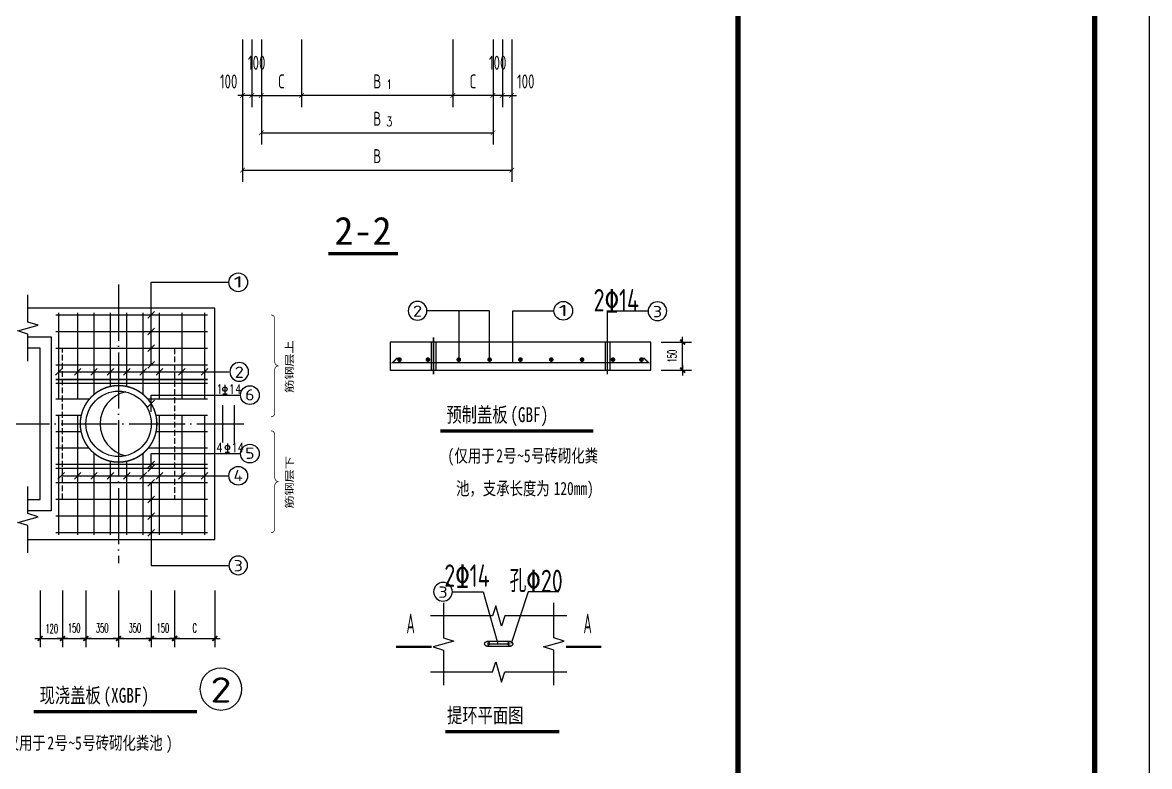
# Model space of a CAD drawing. Header units: millimetres. Extents: x -807114 to -50119, y -468455 to -61603.
# Drawn here: x -63008 to -50119, y -226118 to -217608 of the extents above; entities that cross this region are included whole.
import ezdxf
from ezdxf.enums import TextEntityAlignment as Align

# ---------------------------------------------------------------- set-up
doc = ezdxf.new("R2010")
doc.units = ezdxf.units.MM
doc.header["$LTSCALE"] = 1000
doc.linetypes.add('DASH', pattern=[0.35, 0.25, -0.1])
doc.linetypes.add('DOTE', pattern=[2.42, 2, -0.2, 0.02, -0.2])
for name, color, linetype in [('DIM', 3, 'Continuous'), ('DIM_给水', 3, 'Continuous'), ('DOTE', 8, 'DOTE'), ('OTHER', 7, 'Continuous'), ('PUB_DIM', 3, 'Continuous'), ('PUB_TEXT', 3, 'Continuous'), ('PUB_TITLE', 4, 'Continuous'), ('PUB_WINDW', 7, 'Continuous'), ('REIN', 1, 'Continuous'), ('TEXT', 7, 'Continuous'), ('WALL', 9, 'Continuous')]:
    doc.layers.add(name, color=color, linetype=linetype)
doc.styles.add('-宋体', font='', dxfattribs={"width": 0.75})
doc.styles.add('_HZDX', font='txt.shx', dxfattribs={"width": 0.8, "bigfont": '@1hztxt.shx'})
doc.styles.add('_SIMPLEX', font='txt.shx', dxfattribs={"width": 0.8, "bigfont": 'hztxt.shx'})
doc.styles.add('DIM_FONT', font='tssdeng.shx', dxfattribs={"width": 0.7, "bigfont": 'tssdchn.shx'})
doc.styles.add('DIM_FONT_T3', font='SIMPLEX', dxfattribs={"width": 0.494118, "bigfont": 'GBCBIG'})
doc.styles.add('TSSD_Label', font='Tssdeng.shx', dxfattribs={"width": 0.7, "bigfont": 'hztxt.shx'})
doc.styles.add('TSSD_Num', font='Tssdeng.shx', dxfattribs={"width": 0.7, "bigfont": 'hztxt.shx'})
doc.styles.add('TSSD_Rein', font='Tssdeng.shx', dxfattribs={"width": 0.7, "bigfont": 'hztxt.shx'})
doc.styles.get('-宋体').set_extended_font_data('SimSun')
doc.dimstyles.new('DIMN50', dxfattribs={"dimscale": 0.5, "dimtxt": 300, "dimasz": 100, "dimexe": 250, "dimexo": 300, "dimgap": 150, "dimtad": 1, "dimdec": 0, "dimzin": 0, "dimdsep": 46, "dimtxsty": 'DIM_FONT', "dimblk": 'ARCHTICK', "dimcen": 0.09, "dimclrt": 7, "dimazin": 2, "dimtfac": 1, "dimtdec": 0, "dimtix": 1, "dimtmove": 2, "dimatfit": 3, "dimfxl": 1, "dimtolj": 1, "dimtzin": 0, "dimarcsym": 0})
doc.dimstyles.new('DIMN75$TCH&&75', dxfattribs={"dimtxt": 191.25, "dimasz": 0.75, "dimexe": 187.5, "dimexo": 225, "dimgap": 129.375, "dimtad": 1, "dimdec": 0, "dimzin": 0, "dimdsep": 46, "dimtxsty": 'DIM_FONT_T3', "dimblk": '_DIMX', "dimcen": 0.09, "dimclrt": 7, "dimadec": 0, "dimazin": 0, "dimtfac": 1, "dimtdec": 0, "dimtix": 1, "dimtmove": 2, "dimatfit": 3, "dimldrblk": '_DIMX', "dimfxl": 1, "dimtolj": 1, "dimtzin": 0, "dimarcsym": 0})

# ---------------------------------------------------------------- blocks, each defined once
blk = doc.blocks.new('_ArchTick')
at = {"color": 0, "linetype": 'ByBlock', "const_width": 0.15}
blk.add_lwpolyline([(-0.5, -0.5), (0.5, 0.5)], dxfattribs=at)
blk = doc.blocks.new('*D9261')
at = {"layer": 'Defpoints', "color": 0}
for p in [(1172, 2463), (4052, 2463), (4052, 913)]:
    blk.add_point(p, dxfattribs=at)
at = {"layer": 'PUB_DIM', "color": 0, "lineweight": -2}
for p, q in [((1172, 2313), (1172, 788)), ((4052, 2313), (4052, 788)), ((1172, 913), (4052, 913))]:
    blk.add_line(p, q, dxfattribs=at)
at = {"layer": 'PUB_DIM', "color": 0, "linetype": 'ByBlock', "lineweight": -2, "xscale": 50, "yscale": 50, "zscale": 50, "rotation": 180}
blk.add_blockref('_ArchTick', (1172, 913), dxfattribs=at)
at = {"layer": 'PUB_DIM', "color": 0, "linetype": 'ByBlock', "lineweight": -2, "xscale": 50, "yscale": 50, "zscale": 50}
blk.add_blockref('_ArchTick', (4052, 913), dxfattribs=at)
at = {"layer": 'PUB_DIM', "color": 7, "insert": (2612, 1063), "char_height": 150, "attachment_point": 5, "style": 'DIM_FONT'}
blk.add_mtext('\\A1;B', dxfattribs=at)
blk = doc.blocks.new('*D9262')
at = {"layer": 'Defpoints', "color": 0}
for p in [(1372, 2463), (3852, 2463), (3852, 1313)]:
    blk.add_point(p, dxfattribs=at)
at = {"layer": 'PUB_DIM', "color": 0, "lineweight": -2}
for p, q in [((1372, 2313), (1372, 1188)), ((3852, 2313), (3852, 1188)), ((1372, 1313), (3852, 1313))]:
    blk.add_line(p, q, dxfattribs=at)
at = {"layer": 'PUB_DIM', "color": 0, "linetype": 'ByBlock', "lineweight": -2, "xscale": 50, "yscale": 50, "zscale": 50, "rotation": 180}
blk.add_blockref('_ArchTick', (1372, 1313), dxfattribs=at)
at = {"layer": 'PUB_DIM', "color": 0, "linetype": 'ByBlock', "lineweight": -2, "xscale": 50, "yscale": 50, "zscale": 50}
blk.add_blockref('_ArchTick', (3852, 1313), dxfattribs=at)
at = {"layer": 'PUB_DIM', "color": 7, "insert": (2612, 1463), "char_height": 150, "attachment_point": 5, "style": 'DIM_FONT'}
blk.add_mtext('\\A1;B', dxfattribs=at)
blk = doc.blocks.new('*D9263')
at = {"layer": 'Defpoints', "color": 0}
for p in [(3952, 2463), (4052, 2463), (4052, 1713)]:
    blk.add_point(p, dxfattribs=at)
at = {"layer": 'PUB_DIM', "color": 0, "lineweight": -2}
for p, q in [((3952, 2313), (3952, 1588)), ((4052, 2313), (4052, 1588)), ((3952, 1713), (3902, 1713)), ((3952, 1713), (4052, 1713)), ((4052, 1713), (4102, 1713))]:
    blk.add_line(p, q, dxfattribs=at)
at = {"layer": 'PUB_DIM', "color": 0, "linetype": 'ByBlock', "lineweight": -2, "xscale": 50, "yscale": 50, "zscale": 50}
blk.add_blockref('_ArchTick', (3952, 1713), dxfattribs=at)
at = {"layer": 'PUB_DIM', "color": 0, "linetype": 'ByBlock', "lineweight": -2, "xscale": 50, "yscale": 50, "zscale": 50, "rotation": 180}
blk.add_blockref('_ArchTick', (4052, 1713), dxfattribs=at)
at = {"layer": 'PUB_DIM', "color": 7, "insert": (4202, 1863), "char_height": 150, "attachment_point": 5, "style": 'DIM_FONT'}
blk.add_mtext('\\A1;100', dxfattribs=at)
blk = doc.blocks.new('*D9264')
at = {"layer": 'Defpoints', "color": 0}
for p in [(3852, 2463), (3952, 2463), (3852, 1713)]:
    blk.add_point(p, dxfattribs=at)
at = {"layer": 'PUB_DIM', "color": 0, "lineweight": -2}
for p, q in [((3852, 2313), (3852, 1588)), ((3952, 2313), (3952, 1588)), ((3852, 1713), (3802, 1713)), ((3952, 1713), (3852, 1713)), ((3952, 1713), (4002, 1713))]:
    blk.add_line(p, q, dxfattribs=at)
at = {"layer": 'PUB_DIM', "color": 0, "linetype": 'ByBlock', "lineweight": -2, "xscale": 50, "yscale": 50, "zscale": 50}
blk.add_blockref('_ArchTick', (3852, 1713), dxfattribs=at)
at = {"layer": 'PUB_DIM', "color": 0, "linetype": 'ByBlock', "lineweight": -2, "xscale": 50, "yscale": 50, "zscale": 50, "rotation": 180}
blk.add_blockref('_ArchTick', (3952, 1713), dxfattribs=at)
at = {"layer": 'PUB_DIM', "color": 7, "insert": (3902, 2063), "char_height": 150, "attachment_point": 5, "style": 'DIM_FONT'}
blk.add_mtext('\\A1;100', dxfattribs=at)
blk = doc.blocks.new('*D9265')
at = {"layer": 'Defpoints', "color": 0}
for p in [(3422, 2463), (3852, 2463), (3422, 1713)]:
    blk.add_point(p, dxfattribs=at)
at = {"layer": 'PUB_DIM', "color": 0, "lineweight": -2}
for p, q in [((3422, 2313), (3422, 1588)), ((3852, 2313), (3852, 1588)), ((3852, 1713), (3422, 1713))]:
    blk.add_line(p, q, dxfattribs=at)
at = {"layer": 'PUB_DIM', "color": 0, "linetype": 'ByBlock', "lineweight": -2, "xscale": 50, "yscale": 50, "zscale": 50, "rotation": 180}
blk.add_blockref('_ArchTick', (3422, 1713), dxfattribs=at)
at = {"layer": 'PUB_DIM', "color": 0, "linetype": 'ByBlock', "lineweight": -2, "xscale": 50, "yscale": 50, "zscale": 50}
blk.add_blockref('_ArchTick', (3852, 1713), dxfattribs=at)
at = {"layer": 'PUB_DIM', "color": 7, "insert": (3637, 1863), "char_height": 150, "attachment_point": 5, "style": 'DIM_FONT'}
blk.add_mtext('\\A1;C', dxfattribs=at)
blk = doc.blocks.new('*D9266')
at = {"layer": 'Defpoints', "color": 0}
for p in [(1172, 2463), (1272, 2463), (1172, 1713)]:
    blk.add_point(p, dxfattribs=at)
at = {"layer": 'PUB_DIM', "color": 0, "lineweight": -2}
for p, q in [((1172, 2313), (1172, 1588)), ((1272, 2313), (1272, 1588)), ((1172, 1713), (1122, 1713)), ((1272, 1713), (1172, 1713)), ((1272, 1713), (1322, 1713))]:
    blk.add_line(p, q, dxfattribs=at)
at = {"layer": 'PUB_DIM', "color": 0, "linetype": 'ByBlock', "lineweight": -2, "xscale": 50, "yscale": 50, "zscale": 50}
blk.add_blockref('_ArchTick', (1172, 1713), dxfattribs=at)
at = {"layer": 'PUB_DIM', "color": 0, "linetype": 'ByBlock', "lineweight": -2, "xscale": 50, "yscale": 50, "zscale": 50, "rotation": 180}
blk.add_blockref('_ArchTick', (1272, 1713), dxfattribs=at)
at = {"layer": 'PUB_DIM', "color": 7, "insert": (1022, 1863), "char_height": 150, "attachment_point": 5, "style": 'DIM_FONT'}
blk.add_mtext('\\A1;100', dxfattribs=at)
blk = doc.blocks.new('*D9267')
at = {"layer": 'Defpoints', "color": 0}
for p in [(1272, 2463), (1372, 2463), (1372, 1713)]:
    blk.add_point(p, dxfattribs=at)
at = {"layer": 'PUB_DIM', "color": 0, "lineweight": -2}
for p, q in [((1272, 2313), (1272, 1588)), ((1372, 2313), (1372, 1588)), ((1272, 1713), (1222, 1713)), ((1272, 1713), (1372, 1713)), ((1372, 1713), (1422, 1713))]:
    blk.add_line(p, q, dxfattribs=at)
at = {"layer": 'PUB_DIM', "color": 0, "linetype": 'ByBlock', "lineweight": -2, "xscale": 50, "yscale": 50, "zscale": 50}
blk.add_blockref('_ArchTick', (1272, 1713), dxfattribs=at)
at = {"layer": 'PUB_DIM', "color": 0, "linetype": 'ByBlock', "lineweight": -2, "xscale": 50, "yscale": 50, "zscale": 50, "rotation": 180}
blk.add_blockref('_ArchTick', (1372, 1713), dxfattribs=at)
at = {"layer": 'PUB_DIM', "color": 7, "insert": (1322, 2063), "char_height": 150, "attachment_point": 5, "style": 'DIM_FONT'}
blk.add_mtext('\\A1;100', dxfattribs=at)
blk = doc.blocks.new('*D9268')
at = {"layer": 'Defpoints', "color": 0}
for p in [(1372, 2463), (1802, 2463), (1802, 1713)]:
    blk.add_point(p, dxfattribs=at)
at = {"layer": 'PUB_DIM', "color": 0, "lineweight": -2}
for p, q in [((1372, 2313), (1372, 1588)), ((1802, 2313), (1802, 1588)), ((1372, 1713), (1802, 1713))]:
    blk.add_line(p, q, dxfattribs=at)
at = {"layer": 'PUB_DIM', "color": 0, "linetype": 'ByBlock', "lineweight": -2, "xscale": 50, "yscale": 50, "zscale": 50, "rotation": 180}
blk.add_blockref('_ArchTick', (1372, 1713), dxfattribs=at)
at = {"layer": 'PUB_DIM', "color": 0, "linetype": 'ByBlock', "lineweight": -2, "xscale": 50, "yscale": 50, "zscale": 50}
blk.add_blockref('_ArchTick', (1802, 1713), dxfattribs=at)
at = {"layer": 'PUB_DIM', "color": 7, "insert": (1587, 1863), "char_height": 150, "attachment_point": 5, "style": 'DIM_FONT'}
blk.add_mtext('\\A1;C', dxfattribs=at)
blk = doc.blocks.new('*D9281')
at = {"layer": 'Defpoints', "color": 0}
for p in [(1802, 2463), (3423, 2463), (1802, 1713)]:
    blk.add_point(p, dxfattribs=at)
at = {"layer": 'PUB_DIM', "color": 0, "lineweight": -2}
for p, q in [((1802, 2313), (1802, 1588)), ((3423, 2313), (3423, 1588)), ((3423, 1713), (1802, 1713))]:
    blk.add_line(p, q, dxfattribs=at)
at = {"layer": 'PUB_DIM', "color": 0, "linetype": 'ByBlock', "lineweight": -2, "xscale": 50, "yscale": 50, "zscale": 50, "rotation": 180}
blk.add_blockref('_ArchTick', (1802, 1713), dxfattribs=at)
at = {"layer": 'PUB_DIM', "color": 0, "linetype": 'ByBlock', "lineweight": -2, "xscale": 50, "yscale": 50, "zscale": 50}
blk.add_blockref('_ArchTick', (3423, 1713), dxfattribs=at)
at = {"layer": 'PUB_DIM', "color": 7, "insert": (2613, 1863), "char_height": 150, "attachment_point": 5, "style": 'DIM_FONT'}
blk.add_mtext('\\A1;B', dxfattribs=at)
blk = doc.blocks.new('ts_reino')
at = {"color": 0, "linetype": 'ByBlock', "lineweight": -2}
blk.add_circle((0, 0), 0.5, dxfattribs=at)
at = {"color": 0, "linetype": 'ByBlock', "lineweight": -2, "style": 'TSSD_Num', "width": 0.7}
blk.add_attdef('A', text='', height=0.6, dxfattribs=at).set_placement((0, 0), align=Align.MIDDLE_CENTER)
blk = doc.blocks.new('_DCHZH')
for p, q in [((-400, -200), (400, -200)), ((-400, -450), (400, -450))]:
    blk.add_line(p, q)
blk = doc.blocks.new('_DIMX')
blk.add_line((-150, 0), (150, 0))
at = {"const_width": 50}
blk.add_lwpolyline([(-70, -70), (70, 70)], dxfattribs=at)
blk = doc.blocks.new('*D9456')
at = {"layer": 'Defpoints', "color": 0}
for p in [(337, 8670), (1463, 8670), (1463, 7750)]:
    blk.add_point(p, dxfattribs=at)
at = {"layer": 'PUB_DIM', "color": 0, "lineweight": -2}
for p, q in [((1238, 8670), (150, 8670)), ((337, 7750), (337, 8669)), ((1238, 7750), (150, 7750))]:
    blk.add_line(p, q, dxfattribs=at)
at = {"layer": 'PUB_DIM', "color": 0, "linetype": 'ByBlock', "lineweight": -2, "xscale": 0.75, "yscale": 0.75, "zscale": 0.75}
for p, rotation in [((337, 8670), 89.99999999999999), ((337, 7750), 270)]:
    blk.add_blockref('_DIMX', p, dxfattribs=dict(at, rotation=rotation))
at = {"layer": 'PUB_DIM', "color": 7, "insert": (112, 8210), "char_height": 191.2, "attachment_point": 5, "rotation": 90, "style": 'DIM_FONT_T3'}
blk.add_mtext('\\A1;C2', dxfattribs=at)
blk = doc.blocks.new('*D9457')
at = {"layer": 'Defpoints', "color": 0}
for p in [(337, 7750), (1463, 7750), (1463, 7050)]:
    blk.add_point(p, dxfattribs=at)
at = {"layer": 'PUB_DIM', "color": 0, "lineweight": -2}
for p, q in [((1238, 7750), (150, 7750)), ((337, 7050), (337, 7749)), ((1238, 7050), (150, 7050))]:
    blk.add_line(p, q, dxfattribs=at)
at = {"layer": 'PUB_DIM', "color": 0, "linetype": 'ByBlock', "lineweight": -2, "xscale": 0.75, "yscale": 0.75, "zscale": 0.75}
for p, rotation in [((337, 7750), 90), ((337, 7050), 270)]:
    blk.add_blockref('_DIMX', p, dxfattribs=dict(at, rotation=rotation))
at = {"layer": 'PUB_DIM', "color": 7, "insert": (112, 7400), "char_height": 191.2, "attachment_point": 5, "rotation": 90, "style": 'DIM_FONT_T3'}
blk.add_mtext('\\A1;350', dxfattribs=at)
blk = doc.blocks.new('*D9458')
at = {"layer": 'Defpoints', "color": 0}
for p in [(337, 7050), (1463, 7050), (1463, 6350)]:
    blk.add_point(p, dxfattribs=at)
at = {"layer": 'PUB_DIM', "color": 0, "lineweight": -2}
for p, q in [((1238, 7050), (150, 7050)), ((337, 6350), (337, 7049)), ((1238, 6350), (150, 6350))]:
    blk.add_line(p, q, dxfattribs=at)
at = {"layer": 'PUB_DIM', "color": 0, "linetype": 'ByBlock', "lineweight": -2, "xscale": 0.75, "yscale": 0.75, "zscale": 0.75}
for p, rotation in [((337, 7050), 90), ((337, 6350), 270)]:
    blk.add_blockref('_DIMX', p, dxfattribs=dict(at, rotation=rotation))
at = {"layer": 'PUB_DIM', "color": 7, "insert": (112, 6700), "char_height": 191.2, "attachment_point": 5, "rotation": 90, "style": 'DIM_FONT_T3'}
blk.add_mtext('\\A1;350', dxfattribs=at)
blk = doc.blocks.new('*D9459')
at = {"layer": 'Defpoints', "color": 0}
for p in [(337, 6350), (1463, 6350), (1463, 5430)]:
    blk.add_point(p, dxfattribs=at)
at = {"layer": 'PUB_DIM', "color": 0, "lineweight": -2}
for p, q in [((1238, 6350), (150, 6350)), ((337, 5430), (337, 6349)), ((1238, 5430), (150, 5430))]:
    blk.add_line(p, q, dxfattribs=at)
at = {"layer": 'PUB_DIM', "color": 0, "linetype": 'ByBlock', "lineweight": -2, "xscale": 0.75, "yscale": 0.75, "zscale": 0.75}
for p, rotation in [((337, 6350), 90), ((337, 5430), 270)]:
    blk.add_blockref('_DIMX', p, dxfattribs=dict(at, rotation=rotation))
at = {"layer": 'PUB_DIM', "color": 7, "insert": (112, 5890), "char_height": 191.2, "attachment_point": 5, "rotation": 90, "style": 'DIM_FONT_T3'}
blk.add_mtext('\\A1;C2', dxfattribs=at)
blk = doc.blocks.new('*D9460')
at = {"layer": 'Defpoints', "color": 0}
for p in [(337, 9530), (1463, 9530), (1463, 8670)]:
    blk.add_point(p, dxfattribs=at)
at = {"layer": 'PUB_DIM', "color": 0, "lineweight": -2}
for p, q in [((1238, 9530), (150, 9530)), ((337, 8670), (337, 9529)), ((1238, 8670), (150, 8670))]:
    blk.add_line(p, q, dxfattribs=at)
at = {"layer": 'PUB_DIM', "color": 0, "linetype": 'ByBlock', "lineweight": -2, "xscale": 0.75, "yscale": 0.75, "zscale": 0.75}
for p, rotation in [((337, 9530), 89.99999999999999), ((337, 8670), 270)]:
    blk.add_blockref('_DIMX', p, dxfattribs=dict(at, rotation=rotation))
at = {"layer": 'PUB_DIM', "color": 7, "insert": (112, 9100), "char_height": 191.2, "attachment_point": 5, "rotation": 90, "style": 'DIM_FONT_T3'}
blk.add_mtext('\\A1;C', dxfattribs=at)
blk = doc.blocks.new('*D9461')
at = {"layer": 'Defpoints', "color": 0}
for p in [(337, 5430), (1463, 5430), (1463, 4570)]:
    blk.add_point(p, dxfattribs=at)
at = {"layer": 'PUB_DIM', "color": 0, "lineweight": -2}
for p, q in [((1238, 5430), (150, 5430)), ((337, 4570), (337, 5429)), ((1238, 4570), (150, 4570))]:
    blk.add_line(p, q, dxfattribs=at)
at = {"layer": 'PUB_DIM', "color": 0, "linetype": 'ByBlock', "lineweight": -2, "xscale": 0.75, "yscale": 0.75, "zscale": 0.75}
for p, rotation in [((337, 5430), 90), ((337, 4570), 270)]:
    blk.add_blockref('_DIMX', p, dxfattribs=dict(at, rotation=rotation))
at = {"layer": 'PUB_DIM', "color": 7, "insert": (112, 5000), "char_height": 191.2, "attachment_point": 5, "rotation": 90, "style": 'DIM_FONT_T3'}
blk.add_mtext('\\A1;C', dxfattribs=at)
blk = doc.blocks.new('*D9462')
at = {"layer": 'Defpoints', "color": 0}
for p in [(4515, 3703), (5015, 3703), (5015, 2453)]:
    blk.add_point(p, dxfattribs=at)
at = {"layer": 'PUB_DIM', "color": 0, "lineweight": -2}
for p, q in [((4515, 3478), (4515, 2266)), ((5015, 3478), (5015, 2266)), ((4516, 2453), (5014, 2453))]:
    blk.add_line(p, q, dxfattribs=at)
at = {"layer": 'PUB_DIM', "color": 0, "linetype": 'ByBlock', "lineweight": -2, "xscale": 0.75, "yscale": 0.75, "zscale": 0.75, "rotation": 180}
blk.add_blockref('_DIMX', (4515, 2453), dxfattribs=at)
at = {"layer": 'PUB_DIM', "color": 0, "linetype": 'ByBlock', "lineweight": -2, "xscale": 0.75, "yscale": 0.75, "zscale": 0.75}
blk.add_blockref('_DIMX', (5015, 2453), dxfattribs=at)
at = {"layer": 'PUB_DIM', "color": 7, "insert": (4765, 2678), "char_height": 191.2, "attachment_point": 5, "style": 'DIM_FONT_T3'}
blk.add_mtext('\\A1;150', dxfattribs=at)
blk = doc.blocks.new('*D9463')
at = {"layer": 'Defpoints', "color": 0}
for p in [(3815, 3703), (4515, 3703), (4515, 2453)]:
    blk.add_point(p, dxfattribs=at)
at = {"layer": 'PUB_DIM', "color": 0, "lineweight": -2}
for p, q in [((3815, 3478), (3815, 2266)), ((4515, 3478), (4515, 2266)), ((3816, 2453), (4514, 2453))]:
    blk.add_line(p, q, dxfattribs=at)
at = {"layer": 'PUB_DIM', "color": 0, "linetype": 'ByBlock', "lineweight": -2, "xscale": 0.75, "yscale": 0.75, "zscale": 0.75, "rotation": 180}
blk.add_blockref('_DIMX', (3815, 2453), dxfattribs=at)
at = {"layer": 'PUB_DIM', "color": 0, "linetype": 'ByBlock', "lineweight": -2, "xscale": 0.75, "yscale": 0.75, "zscale": 0.75}
blk.add_blockref('_DIMX', (4515, 2453), dxfattribs=at)
at = {"layer": 'PUB_DIM', "color": 7, "insert": (4165, 2678), "char_height": 191.2, "attachment_point": 5, "style": 'DIM_FONT_T3'}
blk.add_mtext('\\A1;350', dxfattribs=at)
blk = doc.blocks.new('*D9464')
at = {"layer": 'Defpoints', "color": 0}
for p in [(5015, 3703), (5875, 3703), (5875, 2453)]:
    blk.add_point(p, dxfattribs=at)
at = {"layer": 'PUB_DIM', "color": 0, "lineweight": -2}
for p, q in [((5015, 3478), (5015, 2266)), ((5875, 3478), (5875, 2266)), ((5016, 2453), (5874, 2453))]:
    blk.add_line(p, q, dxfattribs=at)
at = {"layer": 'PUB_DIM', "color": 0, "linetype": 'ByBlock', "lineweight": -2, "xscale": 0.75, "yscale": 0.75, "zscale": 0.75, "rotation": 180}
blk.add_blockref('_DIMX', (5015, 2453), dxfattribs=at)
at = {"layer": 'PUB_DIM', "color": 0, "linetype": 'ByBlock', "lineweight": -2, "xscale": 0.75, "yscale": 0.75, "zscale": 0.75}
blk.add_blockref('_DIMX', (5875, 2453), dxfattribs=at)
at = {"layer": 'PUB_DIM', "color": 7, "insert": (5445, 2678), "char_height": 191.2, "attachment_point": 5, "style": 'DIM_FONT_T3'}
blk.add_mtext('\\A1;C', dxfattribs=at)
blk = doc.blocks.new('*D9465')
at = {"layer": 'Defpoints', "color": 0}
for p in [(2135, 3703), (2615, 3703), (2615, 2453)]:
    blk.add_point(p, dxfattribs=at)
at = {"layer": 'PUB_DIM', "color": 0, "lineweight": -2}
for p, q in [((2135, 3478), (2135, 2266)), ((2615, 3478), (2615, 2266)), ((2134, 2453), (2134, 2453)), ((2135, 2453), (2615, 2453)), ((2616, 2453), (2617, 2453))]:
    blk.add_line(p, q, dxfattribs=at)
at = {"layer": 'PUB_DIM', "color": 0, "linetype": 'ByBlock', "lineweight": -2, "xscale": 0.75, "yscale": 0.75, "zscale": 0.75}
blk.add_blockref('_DIMX', (2135, 2453), dxfattribs=at)
at = {"layer": 'PUB_DIM', "color": 0, "linetype": 'ByBlock', "lineweight": -2, "xscale": 0.75, "yscale": 0.75, "zscale": 0.75, "rotation": 180}
blk.add_blockref('_DIMX', (2615, 2453), dxfattribs=at)
at = {"layer": 'PUB_DIM', "color": 7, "insert": (2384, 2663), "char_height": 191.2, "attachment_point": 5, "style": 'DIM_FONT_T3'}
blk.add_mtext('\\A1;120', dxfattribs=at)
blk = doc.blocks.new('*D9466')
at = {"layer": 'Defpoints', "color": 0}
for p in [(2615, 3703), (3115, 3703), (3115, 2453)]:
    blk.add_point(p, dxfattribs=at)
at = {"layer": 'PUB_DIM', "color": 0, "lineweight": -2}
for p, q in [((2615, 3478), (2615, 2266)), ((3115, 3478), (3115, 2266)), ((2616, 2453), (3114, 2453))]:
    blk.add_line(p, q, dxfattribs=at)
at = {"layer": 'PUB_DIM', "color": 0, "linetype": 'ByBlock', "lineweight": -2, "xscale": 0.75, "yscale": 0.75, "zscale": 0.75, "rotation": 180}
blk.add_blockref('_DIMX', (2615, 2453), dxfattribs=at)
at = {"layer": 'PUB_DIM', "color": 0, "linetype": 'ByBlock', "lineweight": -2, "xscale": 0.75, "yscale": 0.75, "zscale": 0.75}
blk.add_blockref('_DIMX', (3115, 2453), dxfattribs=at)
at = {"layer": 'PUB_DIM', "color": 7, "insert": (2865, 2678), "char_height": 191.2, "attachment_point": 5, "style": 'DIM_FONT_T3'}
blk.add_mtext('\\A1;150', dxfattribs=at)
blk = doc.blocks.new('*D9467')
at = {"layer": 'Defpoints', "color": 0}
for p in [(3115, 3703), (3815, 3703), (3815, 2453)]:
    blk.add_point(p, dxfattribs=at)
at = {"layer": 'PUB_DIM', "color": 0, "lineweight": -2}
for p, q in [((3115, 3478), (3115, 2266)), ((3815, 3478), (3815, 2266)), ((3116, 2453), (3814, 2453))]:
    blk.add_line(p, q, dxfattribs=at)
at = {"layer": 'PUB_DIM', "color": 0, "linetype": 'ByBlock', "lineweight": -2, "xscale": 0.75, "yscale": 0.75, "zscale": 0.75, "rotation": 180}
blk.add_blockref('_DIMX', (3115, 2453), dxfattribs=at)
at = {"layer": 'PUB_DIM', "color": 0, "linetype": 'ByBlock', "lineweight": -2, "xscale": 0.75, "yscale": 0.75, "zscale": 0.75}
blk.add_blockref('_DIMX', (3815, 2453), dxfattribs=at)
at = {"layer": 'PUB_DIM', "color": 7, "insert": (3465, 2678), "char_height": 191.2, "attachment_point": 5, "style": 'DIM_FONT_T3'}
blk.add_mtext('\\A1;350', dxfattribs=at)
blk = doc.blocks.new('*D9474')
at = {"layer": 'Defpoints', "color": 0}
for p in [(5580, 3353), (6262, 3353), (5580, 2753)]:
    blk.add_point(p, dxfattribs=at)
at = {"layer": 'PUB_DIM', "color": 0, "lineweight": -2}
for p, q in [((5805, 3353), (6449, 3353)), ((6262, 2754), (6262, 3352)), ((5805, 2753), (6449, 2753))]:
    blk.add_line(p, q, dxfattribs=at)
at = {"layer": 'PUB_DIM', "color": 0, "linetype": 'ByBlock', "lineweight": -2, "xscale": 0.75, "yscale": 0.75, "zscale": 0.75}
for p, rotation in [((6262, 3353), 90), ((6262, 2753), 270)]:
    blk.add_blockref('_DIMX', p, dxfattribs=dict(at, rotation=rotation))
at = {"layer": 'PUB_DIM', "color": 7, "insert": (6037, 3053), "char_height": 191.2, "attachment_point": 5, "rotation": 90, "style": 'DIM_FONT_T3'}
blk.add_mtext('\\A1;150', dxfattribs=at)
blk = doc.blocks.new('A$C33FB2721')
for p, q in [((2446, 1965), (1943, 1965)), ((1943, 1865), (2446, 1865))]:
    blk.add_line(p, q)
for centre in [(1943, 1915), (2446, 1915)]:
    blk.add_circle(centre, 50)
at = {"layer": 'DIM'}
for points in [[(1203, 3033), (1862, 3033), (2179, 1915)], [(3483, 3033), (2824, 3033), (2463, 1922)]]:
    blk.add_lwpolyline(points, dxfattribs=at)
at = {"layer": 'OTHER'}
for p, q in [((1014, 2795), (1014, 2045)), ((2135, 2735), (2065, 2515)), ((2255, 2295), (2135, 2735)), ((3375, 2045), (3375, 2795)), ((2065, 2515), (734, 2515)), ((2325, 2515), (2255, 2295)), ((3655, 2515), (2325, 2515)), ((1234, 1975), (794, 1855)), ((1014, 2045), (1234, 1975)), ((3155, 1855), (3595, 1975)), ((3595, 1975), (3375, 2045)), ((794, 1855), (1014, 1785)), ((1014, 1785), (1014, 1035)), ((3375, 1785), (3155, 1855)), ((3375, 1035), (3375, 1785)), ((2065, 1315), (2135, 1535)), ((2135, 1535), (2255, 1095)), ((734, 1315), (2065, 1315)), ((2255, 1095), (2325, 1315)), ((2325, 1315), (3655, 1315))]:
    blk.add_line(p, q, dxfattribs=at)
at = {"layer": 'PUB_DIM', "const_width": 50}
for points in [[(0, 1855), (757, 1855)], [(4389, 1855), (3633, 1855)]]:
    blk.add_lwpolyline(points, dxfattribs=at)
at = {"layer": 'PUB_TEXT', "const_width": 70}
blk.add_lwpolyline([(1055, 35), (3491, 35)], dxfattribs=at)
at = {"layer": 'REIN', "const_width": 30}
blk.add_lwpolyline([(1943, 1915), (2443, 1915)], dxfattribs=at)
at = {"layer": 'DIM'}
ref = blk.add_blockref('ts_reino', (1003, 3033), dxfattribs=dict(at, xscale=-399.9999899999821, yscale=399.9999900000003, zscale=399.99999, rotation=180))
ref.add_attrib('TSSD', '3', dxfattribs={"layer": '0', "height": 240, "style": 'TSSD_Label', "width": 1.547619}).set_placement((903, 2905), (1103, 2905), align=Align.FIT)
at = {"layer": 'PUB_DIM', "style": 'DIM_FONT', "width": 0.494118}
for p in [(220, 2142), (4009, 2142)]:
    blk.add_text('A', height=425, dxfattribs=at).set_placement(p)
at = {"layer": 'PUB_TEXT', "style": '-宋体', "width": 0.75}
blk.add_text('提环平面图', height=320, dxfattribs=at).set_placement((1089, 228))
at = {"layer": 'TEXT', "style": 'TSSD_Rein', "width": 0.75}
for s, p in [('2%%13114', (1030, 3139)), ('孔', (2428, 3025)), ('%%13020', (2788, 3025))]:
    blk.add_text(s, height=480, dxfattribs=at).set_placement(p)
blk = doc.blocks.new('21421421414214')
at = {"layer": 'PUB_TITLE'}
for points in [[(1970239, -2753496), (2012596, -2753496), (2012596, -2723546), (1970239, -2723546)], [(1971801, -2752782), (2011883, -2752782), (2011883, -2724259), (1971801, -2724259)]]:
    blk.add_lwpolyline(points, close=True, dxfattribs=at)
at = {"layer": 'PUB_TITLE', "const_width": 71.3}
blk.add_lwpolyline([(1971801, -2752782), (2011883, -2752782), (2011883, -2724259), (1971801, -2724259)], close=True, dxfattribs=at)
blk.add_lwpolyline([(2007248, -2752782), (2007248, -2724259)], dxfattribs=at)
blk = doc.blocks.new('321214214124124')
blk.add_blockref('21421421414214', (0, 0))
blk = doc.blocks.new('A$C0A7C5742')
at = {"layer": 'PUB_TEXT', "const_width": 35}
blk.add_lwpolyline([(2089.3, 17.5), (2833.4, 17.5)], dxfattribs=at)
at = {"layer": 'PUB_TEXT', "style": '_SIMPLEX', "width": 0.8}
for s, p in [('1', (2707.5, 1782.5)), ('3', (2707.5, 1382.5))]:
    blk.add_text(s, height=100, dxfattribs=at).set_placement(p)
at = {"layer": 'PUB_TEXT', "style": '-宋体'}
blk.add_text('2-2', height=300, dxfattribs=at).set_placement((2153.8, 113.8))
at = {"layer": 'PUB_DIM'}
for base, p1, p2, angle, picture, middle in [((1172.2, 1713.5), (1272.2, 2463.5), (1172.2, 2463.5), 180, '*D9266', (1022.2, 1863.5)), ((1372.2, 1713.5), (1272.2, 2463.5), (1372.2, 2463.5), 0, '*D9267', (1322.2, 2063.5)), ((3852.2, 1713.5), (3952.2, 2463.5), (3852.2, 2463.5), 180, '*D9264', (3902.2, 2063.5)), ((4052.2, 1713.5), (3952.2, 2463.5), (4052.2, 2463.5), 0, '*D9263', (4202.2, 1863.5))]:
    dim = blk.add_linear_dim(base=base, p1=p1, p2=p2, angle=angle, dimstyle='DIMN50', dxfattribs=at)
    dim.commit()
    dim.dimension.update_dxf_attribs({"geometry": picture, "text_midpoint": middle, "dimtype": 129})
for p1, p2, distance, text, picture, middle in [((1172.2, 2463.5), (4052.2, 2463.5), -1550, 'B', '*D9261', (2612.2, 1063.5)), ((1372.2, 2463.5), (3852.2, 2463.5), -1150, 'B', '*D9262', (2612.2, 1463.5)), ((1372.2, 2463.5), (1802.2, 2463.5), -750, 'C', '*D9268', (1587.2, 1863.5)), ((3423.2, 2463.5), (1802.2, 2463.5), 750, 'B', '*D9281', (2612.7, 1863.5)), ((3852.2, 2463.5), (3422.2, 2463.5), 750, 'C', '*D9265', (3637.2, 1863.5))]:
    dim = blk.add_aligned_dim(p1=p1, p2=p2, distance=distance, text=text, dimstyle='DIMN50', dxfattribs=at)
    dim.commit()
    dim.dimension.update_dxf_attribs({"geometry": picture, "text_midpoint": middle})
blk = doc.blocks.new('A$C33CC4229')
at = {"const_width": 15}
for points in [[(7079.1, 9379.6, -0.4142136), (7159.1, 9299.6), (7159.1, 8369.6, 0.3596983), (7239.1, 8289.6, 0.4396038), (7159.1, 8209.6), (7159.1, 7279.6, -0.4142136), (7079.1, 7199.6)], [(7079.1, 6899.6, -0.4142136), (7159.1, 6819.6), (7159.1, 5889.6, 0.3596983), (7239.1, 5809.6, 0.4396038), (7159.1, 5729.6), (7159.1, 4799.6, -0.4142136), (7079.1, 4719.6)]]:
    blk.add_lwpolyline(points, format="xyb", dxfattribs=at)
blk.add_lwpolyline([(1875.2, 5429.6), (2135.2, 5429.6), (2135.2, 8669.6), (1875.2, 8669.6)])
at = {"linetype": 'DASH', "ltscale": 0.5}
blk.add_lwpolyline([(2615.2, 8669.6), (5015.2, 8669.6), (5015.2, 5429.6), (2615.2, 5429.6)], close=True, dxfattribs=at)
blk.add_circle((3815.2, 7049.6), 700)
blk.add_arc((4120.5, 7049.6), 700, 102.59517, 257.40483)
at = {"layer": 'DIM'}
for p, q in [((4440.9, 9314.3), (4580.9, 9454.3)), ((4440.9, 8956.8), (4580.9, 9096.8)), ((4440.9, 8599.3), (4580.9, 8739.3)), ((2605.2, 8232.4), (2465.2, 8092.4)), ((3010.2, 8232.4), (2870.2, 8092.4)), ((3360.2, 8232.4), (3220.2, 8092.4)), ((3710.2, 8232.4), (3570.2, 8092.4)), ((4060.2, 8232.4), (3920.2, 8092.4)), ((4411, 8232.4), (4271, 8092.4)), ((4440.9, 8241.8), (4580.9, 8381.8)), ((4760.2, 8232.4), (4620.2, 8092.4)), ((5240.2, 8232.4), (5100.2, 8092.4)), ((5725.2, 8232.4), (5585.2, 8092.4)), ((2535.2, 8162.4), (6176.8, 8162.4)), ((4580.9, 7556.6), (4440.9, 7416.6)), ((4580.9, 6249.6), (4440.9, 6109.6)), ((4580.9, 6169.6), (4440.9, 6029.6)), ((2655.2, 6006.8), (2515.2, 5866.8)), ((2585.2, 5936.8), (6176.8, 5936.8)), ((3010.2, 6006.8), (2870.2, 5866.8)), ((3360.2, 6006.8), (3220.2, 5866.8)), ((3710.2, 6006.8), (3570.2, 5866.8)), ((4060.2, 6006.8), (3920.2, 5866.8)), ((4410.2, 6006.8), (4270.2, 5866.8)), ((4580.9, 5857.4), (4440.9, 5717.4)), ((4760.2, 6006.8), (4620.2, 5866.8)), ((5240.2, 6006.8), (5100.2, 5866.8)), ((5722.9, 6006.8), (5582.9, 5866.8)), ((4580.9, 5499.9), (4440.9, 5359.9)), ((4580.9, 5142.4), (4440.9, 5002.4)), ((4580.9, 4784.9), (4440.9, 4644.9))]:
    blk.add_line(p, q, dxfattribs=at)
for points in [[(4510.9, 8311.8), (4510.9, 10079.6), (6176.8, 10079.6)], [(4510.9, 7306.6), (4510.9, 7664), (6425.5, 7664)], [(4510.9, 6099.6), (4510.9, 6411.9), (6425.5, 6411.9)], [(4510.9, 5787.4), (4510.9, 4019.6), (6176.8, 4019.6)]]:
    blk.add_lwpolyline(points, dxfattribs=at)
at = {"layer": 'DOTE', "ltscale": 0.6}
for p, q in [((3815.2, 10029.6), (3815.2, 4069.6)), ((1135.2, 7049.6), (6495.2, 7049.6))]:
    blk.add_line(p, q, dxfattribs=at)
at = {"layer": 'OTHER'}
for p, q in [((1875.2, 9229.6), (1875.2, 9809.6)), ((2095.2, 9159.6), (1875.2, 9229.6)), ((1655.2, 9039.6), (2095.2, 9159.6)), ((1875.2, 8969.6), (1655.2, 9039.6)), ((1875.2, 8389.6), (1875.2, 8969.6)), ((1875.2, 5129.6), (1875.2, 5709.6)), ((2095.2, 5059.6), (1875.2, 5129.6)), ((1655.2, 4939.6), (2095.2, 5059.6)), ((1875.2, 4869.6), (1655.2, 4939.6)), ((1875.2, 4289.6), (1875.2, 4869.6))]:
    blk.add_line(p, q, dxfattribs=at)
at = {"layer": 'PUB_TEXT', "const_width": 70}
blk.add_lwpolyline([(1996.4, 883.7), (5497.1, 883.7)], dxfattribs=at)
at = {"layer": 'PUB_WINDW'}
for p, q in [((6091.6, 7883.7), (6091.6, 7693.7)), ((6043.6, 7693.7), (6139.6, 7693.7)), ((6144.9, 6631.6), (6144.9, 6441.6)), ((6096.9, 6441.6), (6192.9, 6441.6))]:
    blk.add_line(p, q, dxfattribs=at)
for centre in [(6091.6, 7793.7), (6144.9, 6541.6)]:
    blk.add_circle(centre, 48, dxfattribs=at)
at = {"layer": 'REIN', "const_width": 30}
for points in [[(2535.2, 9429.6), (2535.2, 7579.6)], [(2940.2, 9429.6), (2940.2, 7579.6)], [(3290.2, 9429.6), (3290.2, 7679.5)], [(3640.2, 9429.6), (3640.2, 7850.7)], [(3990.2, 9429.6), (3990.2, 7850.7)], [(4340.2, 9429.6), (4340.2, 7679.5)], [(4690.2, 9429.6), (4690.2, 7579.6)], [(5170.2, 9429.6), (5170.2, 7579.6)], [(5655.2, 9429.6), (5655.2, 7579.6)], [(2465.2, 9379.6), (5725.2, 9379.6)], [(2465.2, 9022.1), (5725.2, 9022.1)], [(2465.2, 8664.6), (5725.2, 8664.6)], [(2465.2, 8307.1), (5725.2, 8307.1)], [(2465.2, 7999.6), (5725.2, 7999.6)], [(2465.2, 7919.6), (5725.2, 7919.6)], [(2465.2, 7579.6), (3189.5, 7579.6)], [(4440.9, 7579.6), (5725.2, 7579.6)], [(2465.2, 7229.6), (3015.2, 7229.6)], [(2535.2, 7229.6), (2535.2, 4669.6)], [(2940.2, 7229.6), (2940.2, 4669.6)], [(4615.2, 7229.6), (5725.2, 7229.6)], [(4690.2, 7229.6), (4690.2, 4669.6)], [(5170.2, 7229.6), (5170.2, 4669.6)], [(5655.2, 7229.6), (5655.2, 4669.6)], [(2465.2, 6879.6), (3013, 6879.6)], [(4617.4, 6879.6), (5725.2, 6879.6)], [(2465.2, 6529.6), (3181.2, 6529.6)], [(4449.2, 6529.6), (5725.2, 6529.6)], [(3290.2, 6419.7), (3290.2, 4669.6)], [(4340.2, 6419.7), (4340.2, 4669.6)], [(2465.2, 6179.6), (5725.2, 6179.6)], [(2465.2, 6099.6), (5725.2, 6099.6)], [(3640.2, 6248.5), (3640.2, 4669.6)], [(3990.2, 6248.5), (3990.2, 4669.6)], [(2465.2, 5792.1), (5725.2, 5792.1)], [(2465.2, 5434.6), (5725.2, 5434.6)], [(2465.2, 5077.1), (5725.2, 5077.1)], [(2465.2, 4719.6), (5725.2, 4719.6)]]:
    blk.add_lwpolyline(points, dxfattribs=at)
for points in [[(4635.2, 7049.6, 1), (2995.2, 7049.6, 1)], [(4635.2, 7049.6, -1), (2995.2, 7049.6, -1)]]:
    blk.add_lwpolyline(points, format="xyb", dxfattribs=at)
at = {"layer": 'WALL'}
for points in [[(1875.2, 4569.6), (5875.2, 4569.6), (5875.2, 9529.6), (1875.2, 9529.6)], [(2375.2, 8909.6), (2375.2, 5189.6), (1875.2, 5189.6)], [(1875.2, 8909.6), (2375.2, 8909.6)]]:
    blk.add_lwpolyline(points, dxfattribs=at)
at = {"layer": 'DIM'}
ref = blk.add_blockref('ts_reino', (6376.7, 10079.6), dxfattribs=dict(at, xscale=399.9899999999907, yscale=399.9899999999907, zscale=399.9899999999907))
ref.add_attrib('TSSD', '1', dxfattribs={"layer": '0', "height": 240, "style": 'TSSD_Label', "width": 2.407407}).set_placement((6276.7, 9967.6), (6476.7, 9967.6), align=Align.FIT)
ref = blk.add_blockref('ts_reino', (6398.3, 8162.4), dxfattribs=dict(at, xscale=-399.9899999999907, yscale=399.9899999999998, zscale=399.99, rotation=180))
ref.add_attrib('TSSD', '2', dxfattribs={"layer": '0', "height": 240, "style": 'TSSD_Label', "width": 1.547619}).set_placement((6298.3, 8034.4), (6498.3, 8034.4), align=Align.FIT)
ref = blk.add_blockref('ts_reino', (6625.5, 7664), dxfattribs=dict(at, xscale=399.9899999999907, yscale=399.9899999999907, zscale=399.9899999999907))
ref.add_attrib('TSSD', '6', dxfattribs={"layer": '0', "height": 240, "style": 'TSSD_Label', "width": 1.666667}).set_placement((6525.5, 7552), (6725.5, 7552), align=Align.FIT)
ref = blk.add_blockref('ts_reino', (6625.5, 6411.9), dxfattribs=dict(at, xscale=399.9990000000107, yscale=399.9990000000107, zscale=399.9990000000107))
ref.add_attrib('TSSD', '5', dxfattribs={"layer": '0', "height": 240, "style": 'TSSD_Label', "width": 1.547619}).set_placement((6525.5, 6299.9), (6725.5, 6299.9), align=Align.FIT)
ref = blk.add_blockref('ts_reino', (6376.8, 5936.8), dxfattribs=dict(at, xscale=399.9998999999953, yscale=399.9998999999953, zscale=399.9998999999953))
ref.add_attrib('TSSD', '4', dxfattribs={"layer": '0', "height": 240, "style": 'TSSD_Label', "width": 1.444444}).set_placement((6276.8, 5824.8), (6476.8, 5824.8), align=Align.FIT)
ref = blk.add_blockref('ts_reino', (6376.7, 4019.6), dxfattribs=dict(at, xscale=-399.9899999999907, yscale=399.9899999999998, zscale=399.99, rotation=180))
ref.add_attrib('TSSD', '3', dxfattribs={"layer": '0', "height": 240, "style": 'TSSD_Label', "width": 1.547619}).set_placement((6276.7, 3891.6), (6476.7, 3891.6), align=Align.FIT)
ref = blk.add_blockref('ts_reino', (6006.3, 1370.4), dxfattribs=dict(at, xscale=-900, yscale=900, zscale=900, rotation=180))
ref.add_attrib('TSSD', '2', dxfattribs={"layer": '0', "height": 540, "style": 'TSSD_Label', "width": 1.547619}).set_placement((5781.3, 1082.4), (6231.3, 1082.4), align=Align.FIT)
at = {"layer": 'PUB_DIM', "rotation": 90}
blk.add_blockref('_DCHZH', (1135.2, 7049.6), dxfattribs=at)
at = {"layer": 'PUB_DIM', "xscale": -1, "rotation": 270}
blk.add_blockref('_DCHZH', (6495.2, 7049.6), dxfattribs=at)
at = {"layer": 'PUB_TEXT', "style": '-宋体', "width": 0.75}
for s, height, p in [('现浇盖板', 320, (2125.2, 1076.4)), ('(XGBF)', 320, (3490.6, 1076.4)), ('(', 280, (1247.1, 76.4)), ('仅用于', 280, (1396.4, 76.4)), ('2', 280, (2292.4, 76.4)), ('号', 280, (2441.8, 76.4)), ('~5', 280, (2740.4, 76.4)), ('号砖砌化粪池', 280, (3039.1, 76.4)), (')', 280, (4831.1, 76.4))]:
    blk.add_text(s, height=height, dxfattribs=at).set_placement(p)
at = {"layer": 'PUB_WINDW', "style": '_HZDX', "width": 0.8}
for s, height, p in [('上', 241.1, (7360.5, 8562.1)), ('层', 241.1, (7363.7, 8282.1)), ('钢', 241.1, (7360.5, 8002.1)), ('筋', 241.1, (7360.5, 7722.1)), ('1', 200, (5904.9, 7693.7)), ('14', 200, (6171.6, 7693.7)), ('4', 200, (5904.9, 6441.6)), ('14', 200, (6224.9, 6441.6)), ('下', 241.1, (7365.9, 6082.1)), ('层', 241.1, (7363.7, 5802.1)), ('钢', 241.1, (7360.5, 5522.1)), ('筋', 241.1, (7360.5, 5242.1))]:
    blk.add_text(s, height=height, dxfattribs=at).set_placement(p)
at = {"layer": 'PUB_DIM'}
for p1, p2, distance, text, picture, middle in [((1462.9, 8669.6), (1462.9, 9529.6), 1125.4, 'C', '*D9460', (112.5, 9099.6)), ((1462.9, 7749.6), (1462.9, 8669.6), 1125.4, 'C2', '*D9456', (112.5, 8209.6)), ((1462.9, 7049.6), (1462.9, 7749.6), 1125.4, '350', '*D9457', (112.5, 7399.6)), ((1462.9, 6349.6), (1462.9, 7049.6), 1125.4, '350', '*D9458', (112.5, 6699.6)), ((1462.9, 5429.6), (1462.9, 6349.6), 1125.4, 'C2', '*D9459', (112.5, 5889.6)), ((1462.9, 4569.6), (1462.9, 5429.6), 1125.4, 'C', '*D9461', (112.5, 4999.6)), ((2615.2, 3703.2), (3115.2, 3703.2), -1250, '150', '*D9466', (2865.2, 2678.2)), ((3115.2, 3703.2), (3815.2, 3703.2), -1250, '350', '*D9467', (3465.2, 2678.2)), ((3815.2, 3703.2), (4515.2, 3703.2), -1250, '350', '*D9463', (4165.2, 2678.2)), ((4515.2, 3703.2), (5015.2, 3703.2), -1250, '150', '*D9462', (4765.2, 2678.2)), ((5015.2, 3703.2), (5875.2, 3703.2), -1250, 'C', '*D9464', (5445.2, 2678.2))]:
    dim = blk.add_aligned_dim(p1=p1, p2=p2, distance=distance, text=text, dimstyle='DIMN75$TCH&&75', dxfattribs=at)
    dim.commit()
    dim.dimension.update_dxf_attribs({"geometry": picture, "text_midpoint": middle})
dim = blk.add_linear_dim(base=(2615.2, 2453.2), p1=(2135.2, 3703.2), p2=(2615.2, 3703.2), angle=0, text='120', dimstyle='DIMN75$TCH&&75', dxfattribs=at)
dim.commit()
dim.dimension.update_dxf_attribs({"geometry": '*D9465', "text_midpoint": (2383.6, 2663.2), "dimtype": 161})
blk = doc.blocks.new('A$C119F1F4C')
for p, q in [((879, 3353), (879, 2753)), ((979, 3353), (979, 2753)), ((4601, 3353), (4601, 2753)), ((4701, 3353), (4701, 2753))]:
    blk.add_line(p, q)
at = {"layer": 'DIM'}
for points in [[(2125.7, 3002.6), (2125.7, 4023), (786.6, 4023)], [(1477.5, 3001.8), (1477.5, 4023)], [(2627, 2913), (2627, 4023), (3507.3, 4023)], [(5523.3, 4013.6), (4648, 4013.6), (4648, 3353)]]:
    blk.add_lwpolyline(points, dxfattribs=at)
at = {"layer": 'PUB_TEXT', "const_width": 70}
blk.add_lwpolyline([(1077.4, 1446.7), (4348.5, 1446.7)], dxfattribs=at)
at = {"layer": 'REIN', "const_width": 30}
for points in [[(929, 2662.3), (929, 3453)], [(4648, 2662.3), (4648, 3453)], [(156.1, 3019), (50, 2913), (5530, 2913), (5423.9, 3019)]]:
    blk.add_lwpolyline(points, dxfattribs=at)
at = {"layer": 'REIN', "const_width": 50}
for points in [[(175, 2978, 1), (225, 2978, 1)], [(785, 2978, 1), (835, 2978, 1)], [(1445, 2978, 1), (1495, 2978, 1)], [(2105, 2978, 1), (2155, 2978, 1)], [(2765, 2978, 1), (2815, 2978, 1)], [(3425, 2978, 1), (3475, 2978, 1)], [(4085, 2978, 1), (4135, 2978, 1)], [(4745, 2978, 1), (4795, 2978, 1)], [(5355, 2978, 1), (5405, 2978, 1)]]:
    blk.add_lwpolyline(points, format="xyb", close=True, dxfattribs=at)
at = {"layer": 'WALL'}
blk.add_lwpolyline([(5580, 2753), (5580, 3353), (0, 3353), (0, 2753), (5580, 2753)], dxfattribs=at)
at = {"layer": 'DIM'}
ref = blk.add_blockref('ts_reino', (586.6, 4023), dxfattribs=dict(at, xscale=-399.9990000000107, yscale=399.9989999999998, zscale=399.999, rotation=180))
ref.add_attrib('TSSD', '2', dxfattribs={"layer": '0', "height": 240, "style": 'TSSD_Label', "width": 1.547619}).set_placement((486.6, 3895), (686.6, 3895), align=Align.FIT)
ref = blk.add_blockref('ts_reino', (3707.2, 4023), dxfattribs=dict(at, xscale=399.9899999999907, yscale=399.9899999999907, zscale=399.9899999999907))
ref.add_attrib('TSSD', '1', dxfattribs={"layer": '0', "height": 240, "style": 'TSSD_Label', "width": 2.407407}).set_placement((3607.3, 3911), (3807.2, 3911), align=Align.FIT)
ref = blk.add_blockref('ts_reino', (5723.3, 4013.6), dxfattribs=dict(at, xscale=-399.9990000000107, yscale=399.9989999999998, zscale=399.999, rotation=180))
ref.add_attrib('TSSD', '3', dxfattribs={"layer": '0', "height": 240, "style": 'TSSD_Label', "width": 1.547619}).set_placement((5623.3, 3885.6), (5823.3, 3885.6), align=Align.FIT)
at = {"layer": 'PUB_TEXT', "style": '-宋体', "width": 0.75}
for s, height, p in [('预制盖板', 320, (1206.2, 1639.3)), ('(GBF)', 320, (2571.6, 1639.3)), ('(', 280, (1227.6, 780.7)), ('仅用于', 280, (1376.9, 780.7)), ('2', 280, (2272.9, 780.7)), ('号', 280, (2422.2, 780.7)), ('~5', 280, (2720.9, 780.7)), ('号砖砌化粪', 280, (3019.6, 780.7)), ('池，支承长度为', 280, (1411.3, 79.8)), ('120mm)', 280, (3502, 79.8))]:
    blk.add_text(s, height=height, dxfattribs=at).set_placement(p)
at = {"layer": 'TEXT', "style": 'TSSD_Rein', "width": 0.75}
blk.add_text('2%%13114', height=480, dxfattribs=at).set_placement((4355.4, 4009.5))
at = {"layer": 'PUB_DIM'}
dim = blk.add_aligned_dim(p1=(5580, 2753), p2=(5580, 3353), distance=-681.8, text='150', dimstyle='DIMN75$TCH&&75', dxfattribs=at)
dim.commit()
dim.dimension.update_dxf_attribs({"geometry": '*D9474', "text_midpoint": (6036.8, 3053)})
blk = doc.blocks.new('化粪池大样图')
for name, p, xscale, yscale, zscale in [('A$C0A7C5742', (1135633, 387364), 1.068556769290367, 1.068556769290367, 1.068556769290367), ('A$C33CC4229', (1133428, 381671), 0.5342783846192675, 0.5342783846192675, 0.5342783846192675), ('A$C119F1F4C', (1138572, 384581), 0.5342783846192675, 0.5342783846192675, 0.5342783846192675), ('A$C33FB2721', (1138641, 381896), 0.5342783846192675, 0.5342783846192675, 0.5342783846192675)]:
    blk.add_blockref(name, p, dxfattribs=dict(xscale=xscale, yscale=yscale, zscale=zscale))

msp = doc.modelspace()

# ---------------------------------------------------------------- block references
at = {"layer": 'DIM_给水', "color": 1}
msp.add_blockref('化粪池大样图', (-1197375.8, -607636.1), dxfattribs=at)
at = {"layer": 'PUB_TITLE', "xscale": 0.8800000000000001, "yscale": 0.8800000000000001, "zscale": 0.8800000000000001}
msp.add_blockref('321214214124124', (-1821203.3, 2185977.3), dxfattribs=at)

doc.saveas('drawing.dxf')
